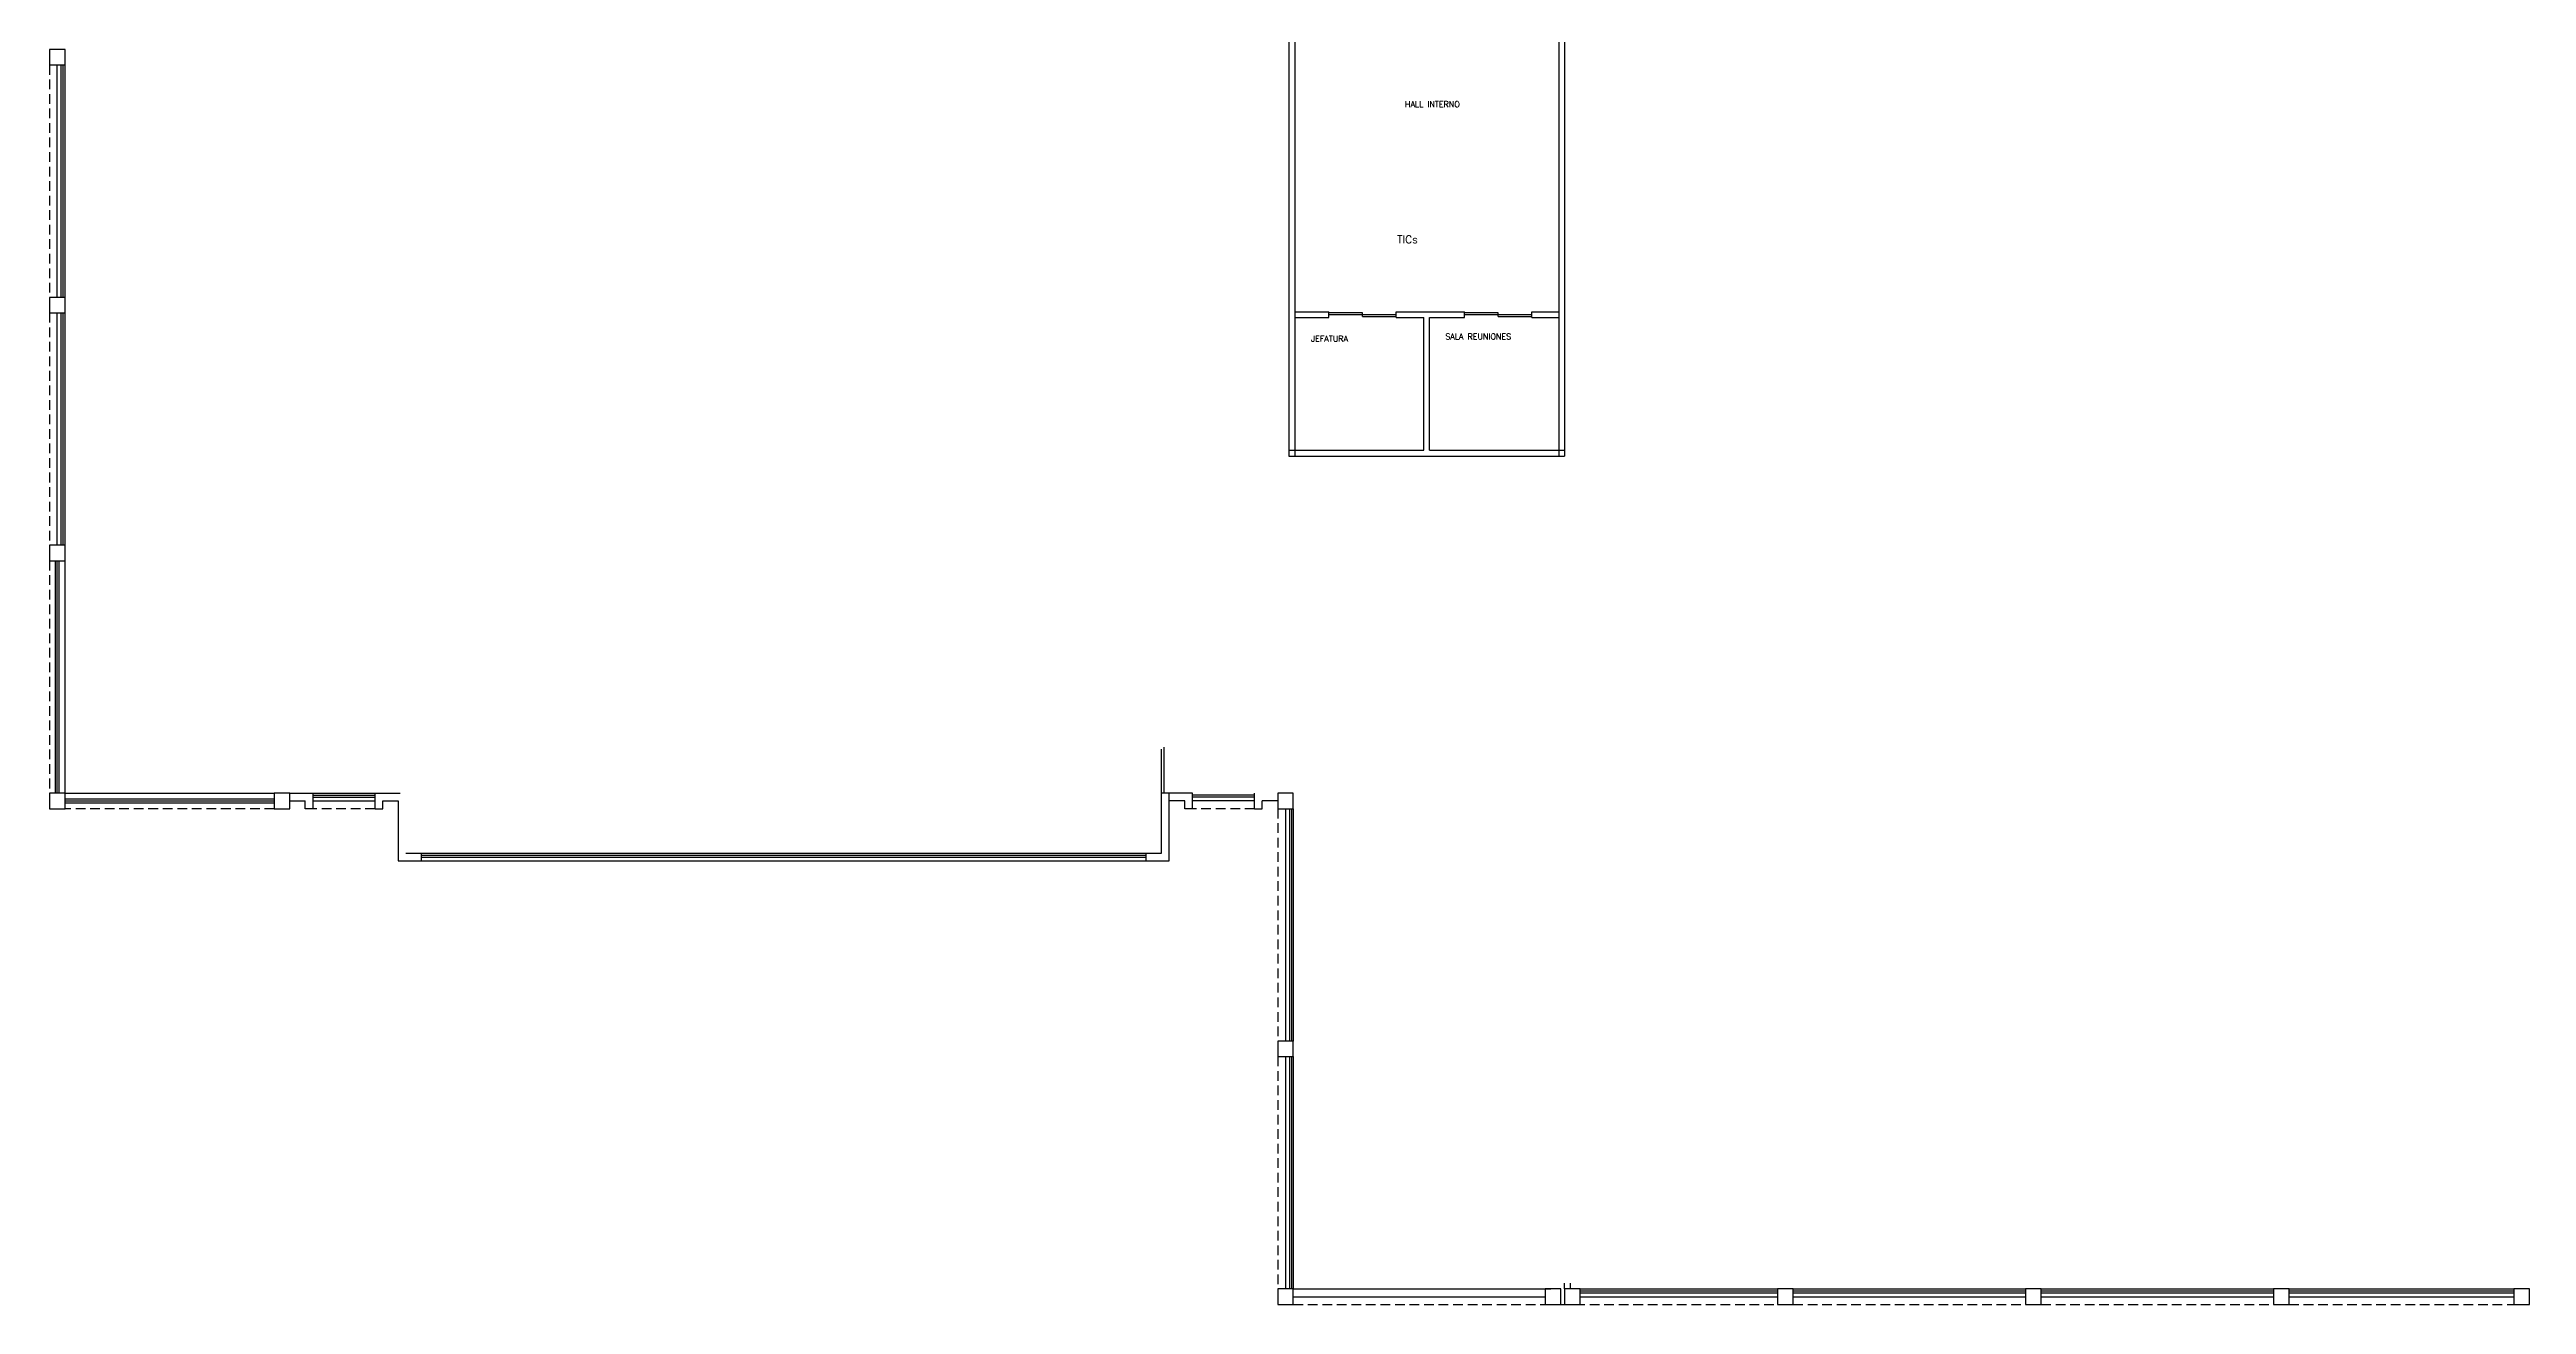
# Model space of a CAD drawing. Header units: metres. Extents: x 51 to 18146, y -212 to 18074.
# Drawn here: x 99.2 to 163.2, y 274.4 to 306.8 of the extents above; entities that cross this region are included whole.
import ezdxf

# ---------------------------------------------------------------- set-up
doc = ezdxf.new("R2010")
doc.units = ezdxf.units.M
doc.linetypes.add('HIDDEN', pattern=[0.375, 0.25, -0.125])
doc.layers.get('0').update_dxf_attribs({"color": 250})
for name, color, linetype in [('AY', 1, 'Continuous'), ('COL', 2, 'Continuous'), ('NO', 250, 'Continuous'), ('PA', 7, 'Continuous'), ('TA', 3, 'Continuous'), ('VE', 5, 'Continuous')]:
    doc.layers.add(name, color=color, linetype=linetype)
doc.layers.get('0').freeze()
doc.styles.add('ROMANS', font='romans', dxfattribs={"height": 0.13})

# ---------------------------------------------------------------- blocks, each defined once
blk = doc.blocks.new('-COL40-')
at = {"color": 0}
blk.add_lwpolyline([(-0.2, 0.2), (-0.2, -0.2), (0.2, -0.2), (0.2, 0.2)], close=True, dxfattribs=at)

msp = doc.modelspace()

# ---------------------------------------------------------------- linework, layer by layer
at = {"layer": 'AY', "color": 0, "linetype": 'HIDDEN'}
for p, q in [((99.244, 306.36), (99.244, 300.36)), ((99.244, 299.96), (99.244, 293.96)), ((99.244, 293.56), (99.244, 287.56)), ((105.044, 287.16), (99.644, 287.16)), ((107.644, 287.16), (106.044, 287.16)), ((130.344, 287.16), (128.744, 287.16)), ((130.944, 287.16), (130.944, 281.16)), ((130.944, 280.76), (130.944, 274.76)), ((131.344, 274.36), (137.844, 274.36)), ((138.244, 274.36), (143.844, 274.36)), ((144.244, 274.36), (150.244, 274.36)), ((150.644, 274.36), (156.644, 274.36)), ((157.044, 274.36), (162.844, 274.36))]:
    msp.add_line(p, q, dxfattribs=at)
at = {"layer": 'NO'}
for p, q in [((138.194, 315.61), (138.194, 296.262)), ((138.344, 315.61), (138.344, 296.262)), ((131.231, 313.31), (131.231, 296.262)), ((131.381, 313.31), (131.381, 296.262)), ((131.381, 299.988), (132.265, 299.988)), ((131.381, 299.838), (132.265, 299.838)), ((132.265, 299.838), (132.265, 299.988)), ((133.131, 299.963), (132.265, 299.963)), ((133.998, 299.913), (132.265, 299.913)), ((133.131, 299.863), (133.131, 299.963)), ((133.131, 299.863), (133.998, 299.863)), ((133.998, 299.988), (135.765, 299.988)), ((133.998, 299.838), (133.998, 299.988)), ((133.998, 299.863), (133.998, 299.963)), ((133.998, 299.863), (133.998, 299.938)), ((133.998, 299.838), (134.713, 299.838)), ((134.713, 296.412), (134.713, 299.838)), ((134.863, 299.838), (135.765, 299.838)), ((134.863, 296.412), (134.863, 299.838)), ((135.765, 299.838), (135.765, 299.988)), ((136.632, 299.963), (135.765, 299.963)), ((137.498, 299.913), (135.765, 299.913)), ((136.632, 299.863), (136.632, 299.963)), ((136.632, 299.863), (137.498, 299.863)), ((137.498, 299.988), (138.194, 299.988)), ((137.498, 299.838), (137.498, 299.988)), ((137.498, 299.863), (137.498, 299.963)), ((137.498, 299.838), (138.194, 299.838)), ((131.231, 296.412), (134.713, 296.412)), ((131.231, 296.262), (138.344, 296.262)), ((134.863, 296.412), (138.344, 296.412))]:
    msp.add_line(p, q, dxfattribs=at)
at = {"layer": 'PA', "color": 0}
for p, q in [((127.944, 287.56), (127.944, 288.698)), ((128.013, 287.56), (128.013, 288.748)), ((105.444, 287.56), (106.044, 287.56)), ((105.444, 287.36), (105.844, 287.36)), ((105.844, 287.16), (105.844, 287.36)), ((106.044, 287.16), (105.844, 287.16)), ((106.044, 287.16), (106.044, 287.56)), ((107.644, 287.56), (108.294, 287.56)), ((107.644, 287.16), (107.644, 287.56)), ((107.644, 287.16), (107.844, 287.16)), ((107.844, 287.16), (107.844, 287.36)), ((107.844, 287.36), (108.244, 287.36)), ((108.244, 287.36), (108.244, 285.81)), ((127.944, 286.01), (127.944, 287.56)), ((128.744, 287.56), (127.944, 287.56)), ((128.144, 285.81), (128.144, 287.56)), ((128.544, 287.36), (128.144, 287.36)), ((128.544, 287.16), (128.544, 287.36)), ((128.744, 287.16), (128.544, 287.16)), ((128.744, 287.16), (128.744, 287.56)), ((130.344, 287.16), (130.344, 287.56)), ((130.344, 287.16), (130.544, 287.16)), ((130.544, 287.16), (130.544, 287.36)), ((130.944, 287.36), (130.544, 287.36)), ((108.244, 285.81), (108.844, 285.81)), ((108.444, 286.01), (108.844, 286.01)), ((108.844, 285.81), (108.844, 286.01)), ((127.544, 285.81), (127.544, 286.01)), ((127.544, 286.01), (127.944, 286.01)), ((127.544, 285.81), (128.144, 285.81)), ((138.344, 274.76), (138.344, 274.91)), ((138.494, 274.76), (138.494, 274.91)), ((131.344, 274.76), (137.994, 274.76)), ((131.344, 274.56), (137.844, 274.56))]:
    msp.add_line(p, q, dxfattribs=at)
at = {"layer": 'TA', "color": 0}
for p, q in [((99.494, 287.56), (99.494, 293.56)), ((99.644, 287.56), (99.644, 293.56)), ((99.644, 287.56), (105.044, 287.56)), ((99.644, 287.41), (105.044, 287.41))]:
    msp.add_line(p, q, dxfattribs=at)
at = {"layer": 'VE', "color": 0}
for p, q in [((99.444, 300.36), (99.444, 306.36)), ((99.544, 300.36), (99.544, 306.36)), ((99.594, 300.36), (99.594, 306.36)), ((99.644, 300.36), (99.644, 306.36)), ((99.444, 293.96), (99.444, 299.96)), ((99.544, 293.96), (99.544, 299.96)), ((99.594, 293.96), (99.594, 299.96)), ((99.644, 293.96), (99.644, 299.96)), ((99.394, 287.56), (99.394, 293.56)), ((99.444, 287.56), (99.444, 293.56)), ((99.644, 287.36), (105.044, 287.36)), ((99.644, 287.31), (105.044, 287.31)), ((106.044, 287.56), (107.644, 287.56)), ((106.044, 287.51), (107.644, 287.51)), ((106.044, 287.46), (107.644, 287.46)), ((106.044, 287.36), (107.644, 287.36)), ((130.344, 287.51), (128.744, 287.51)), ((130.344, 287.46), (128.744, 287.46)), ((130.344, 287.36), (128.744, 287.36)), ((131.144, 287.16), (131.144, 281.16)), ((131.244, 287.16), (131.244, 281.16)), ((131.294, 287.16), (131.294, 281.16)), ((131.344, 287.16), (131.344, 281.16)), ((108.844, 286.01), (127.544, 286.01)), ((108.844, 285.96), (127.544, 285.96)), ((108.844, 285.91), (127.544, 285.91)), ((108.844, 285.81), (127.544, 285.81)), ((131.144, 280.76), (131.144, 274.76)), ((131.244, 280.76), (131.244, 274.76)), ((131.294, 280.76), (131.294, 274.76)), ((131.344, 280.76), (131.344, 274.76)), ((138.744, 274.76), (143.844, 274.76)), ((138.744, 274.71), (143.844, 274.71)), ((138.744, 274.66), (143.844, 274.66)), ((138.744, 274.56), (143.844, 274.56)), ((144.244, 274.76), (150.244, 274.76)), ((144.244, 274.71), (150.244, 274.71)), ((144.244, 274.66), (150.244, 274.66)), ((144.244, 274.56), (150.244, 274.56)), ((150.644, 274.76), (156.644, 274.76)), ((150.644, 274.71), (156.644, 274.71)), ((150.644, 274.66), (156.644, 274.66)), ((150.644, 274.56), (156.644, 274.56)), ((157.044, 274.76), (162.844, 274.76)), ((157.044, 274.71), (162.844, 274.71)), ((157.044, 274.66), (162.844, 274.66)), ((157.044, 274.56), (162.844, 274.56))]:
    msp.add_line(p, q, dxfattribs=at)

# ---------------------------------------------------------------- block references
at = {"layer": 'COL', "color": 0}
for p in [(99.444, 306.56), (99.444, 300.16), (99.444, 293.76), (99.444, 293.76), (99.444, 287.36), (105.244, 287.36), (131.144, 287.36), (131.144, 280.96), (131.144, 274.56), (138.044, 274.56), (138.544, 274.56), (144.044, 274.56), (150.444, 274.56), (156.844, 274.56), (163.044, 274.56)]:
    msp.add_blockref('-COL40-', p, dxfattribs=at)

# ---------------------------------------------------------------- texts
at = {"layer": 'NO', "color": 0, "style": 'ROMANS'}
for s, height, p in [('HALL INTERNO', 0.15, (134.226, 305.272)), ('TICs', 0.2, (134.024, 301.756)), ('JEFATURA', 0.15, (131.803, 299.218)), ('SALA REUNIONES', 0.15, (135.268, 299.274))]:
    msp.add_text(s, height=height, dxfattribs=at).set_placement(p)

doc.saveas('drawing.dxf')
